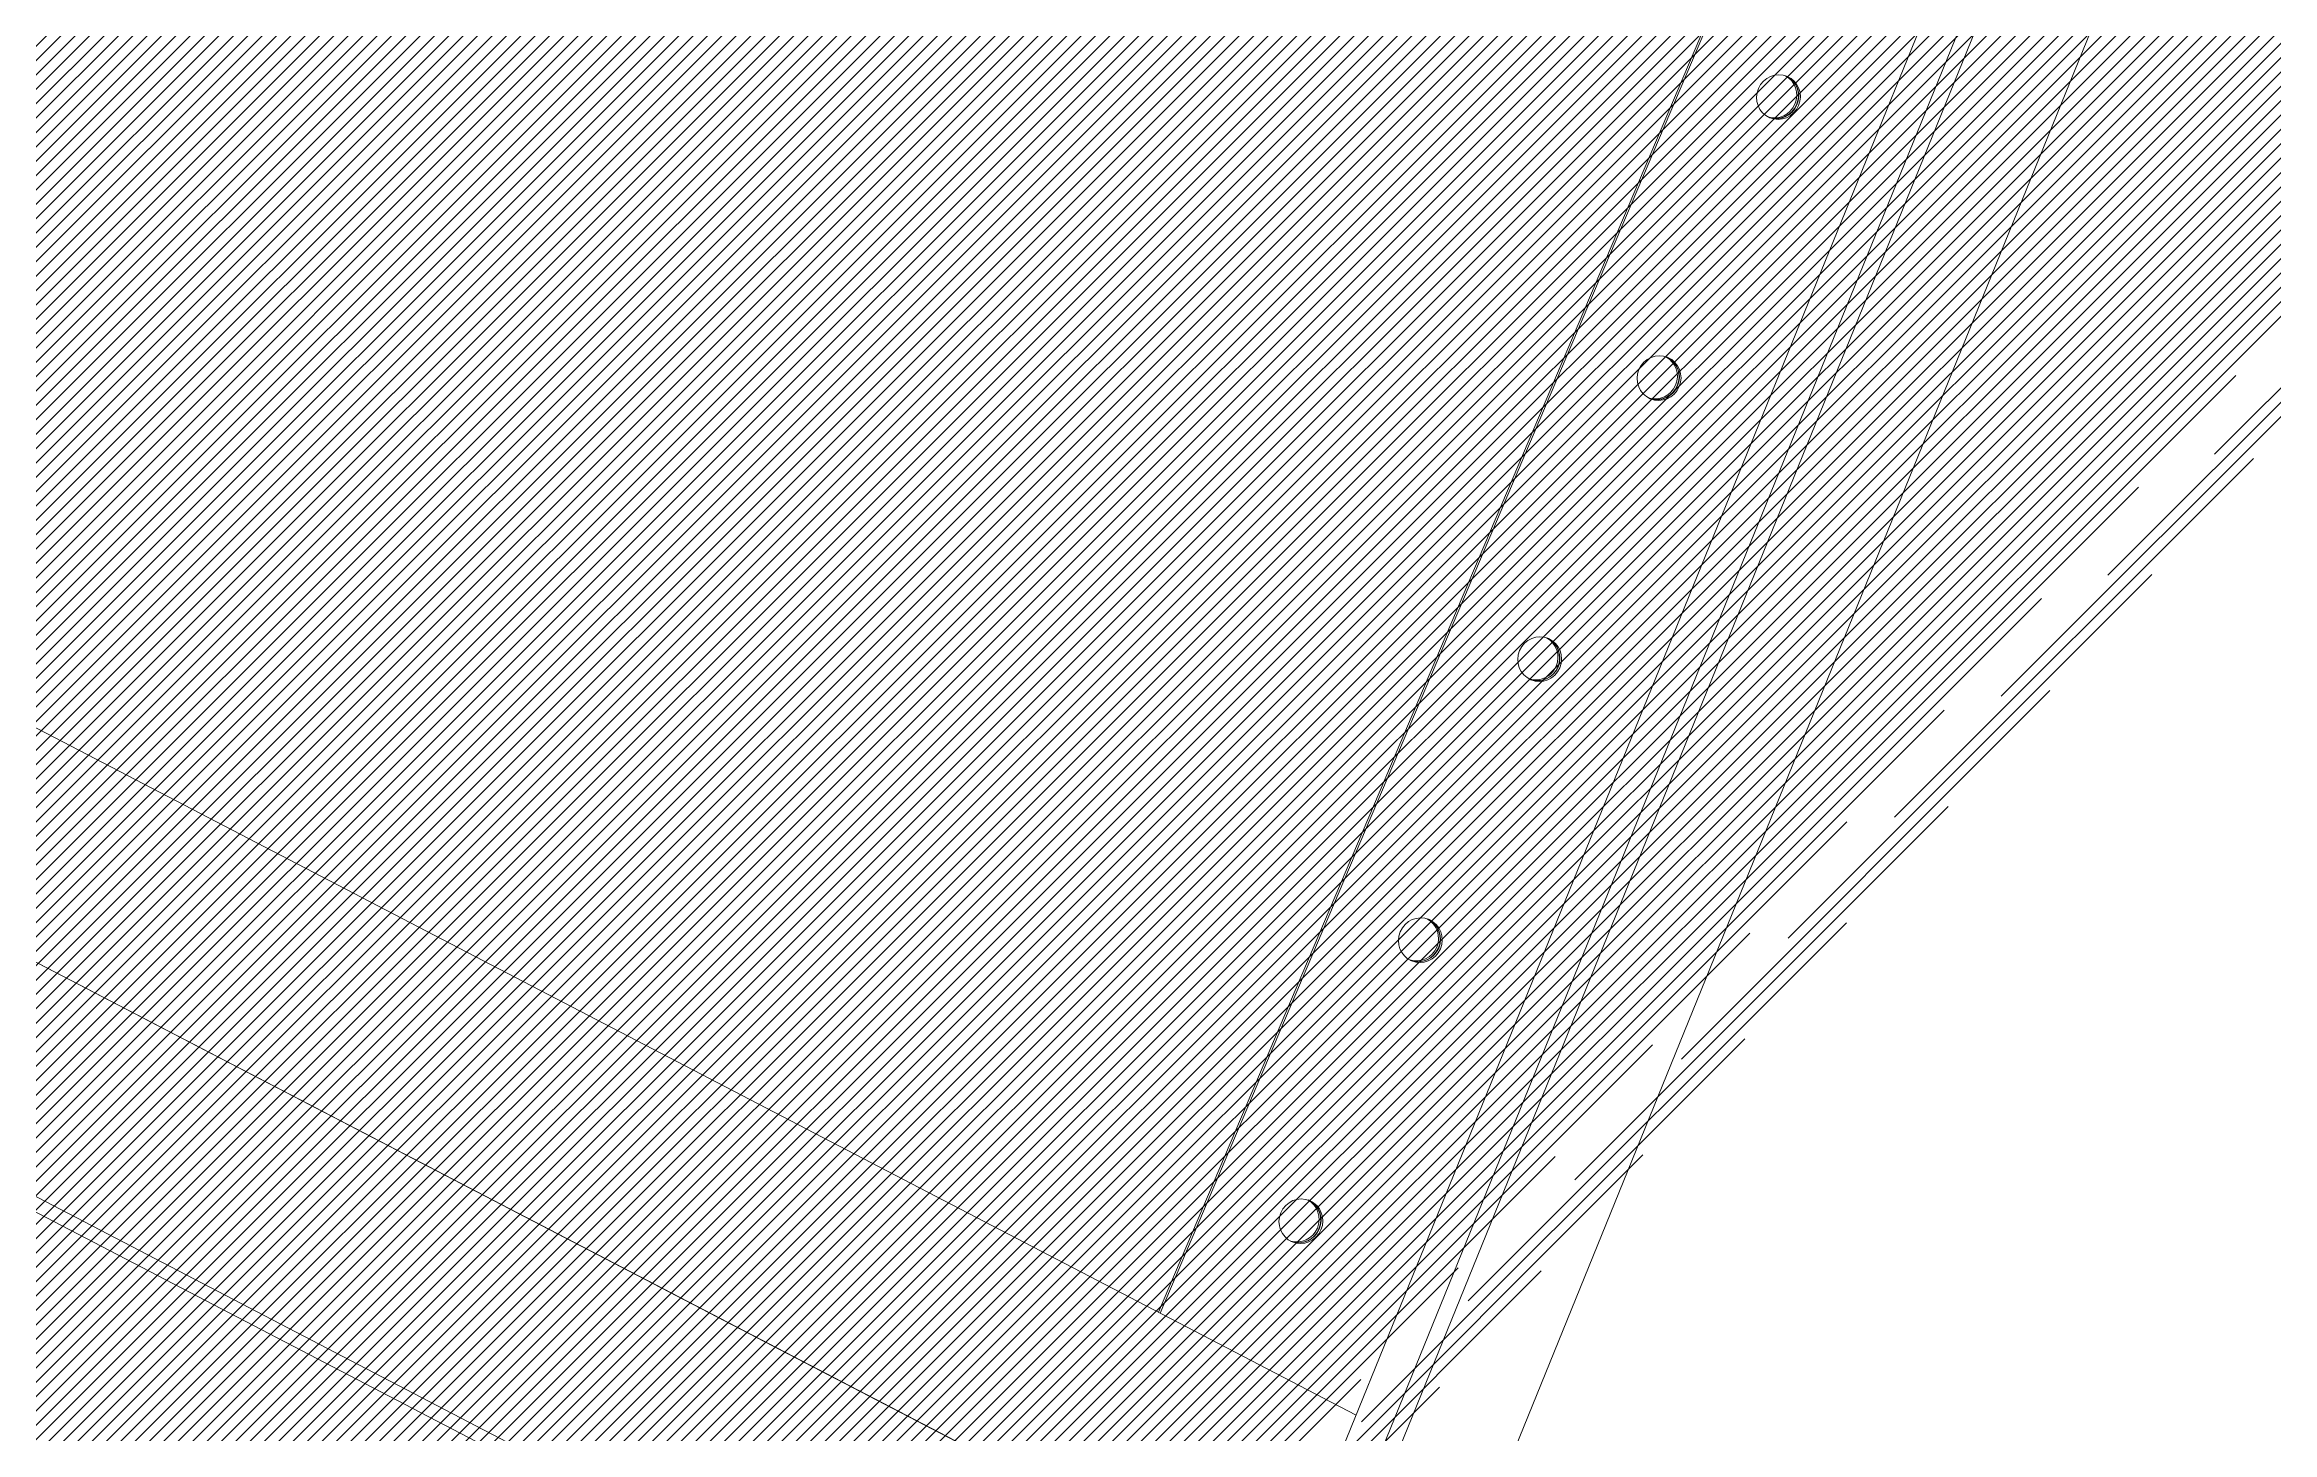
# Model space of a CAD drawing. Header units: millimetres. Extents: x -272986 to 200319, y -34579 to 49604.
# Drawn here: x 12630 to 13326, y 35831 to 36265 of the extents above; entities that cross this region are included whole.
import ezdxf

# ---------------------------------------------------------------- set-up
doc = ezdxf.new("R2010")
doc.units = ezdxf.units.MM
doc.linetypes.add('HIDDEN2', pattern=[4.762499999999999, 3.175, -1.5875])
doc.layers.get('Defpoints').update_dxf_attribs({"color": 9})
for name, color, linetype in [('X 0001 M', 7, 'Continuous'), ('X 1001 M', 8, 'HIDDEN2'), ('X 3001 D', 5, 'Continuous')]:
    doc.layers.add(name, color=color, linetype=linetype)
doc.layers.add('X 5999 H', color=7, linetype='Continuous', true_color=0xffffff)
doc.styles.add('BIT STD. 2.5', font='isocpeur.ttf', dxfattribs={"height": 2.5})
doc.dimstyles.new('BIT STD. 2.5', dxfattribs={"dimtxt": 2.5, "dimasz": 2.5, "dimexe": 1, "dimexo": 0.75, "dimgap": 1, "dimtad": 1, "dimdec": 0, "dimdsep": 46, "dimtxsty": 'BIT STD. 2.5', "dimcen": 0, "dimadec": 0, "dimazin": 0, "dimtfac": 1, "dimtdec": 0, "dimtmove": 0, "dimatfit": 3, "dimfxl": 1, "dimtfill": 1, "dimlwd": -1, "dimlwe": -1, "dimarcsym": 0})

# ---------------------------------------------------------------- blocks, each defined once
blk = doc.blocks.new('A$C89218876')
at = {"layer": 'X 1001 M', "linetype": 'Continuous', "lineweight": 0}
for p, q in [((3054.799368913031, 5060.645828474871), (2223.138322952938, 5468.011292647112)), ((2161.61870354932, 5442.67765530938), (3032.797123497039, 5015.955731584869)), ((3037.180591290948, 5026.589117398895), (2212.862904426416, 5430.357646376095)), ((2215.019294290079, 5434.720322206964), (3039.336981154614, 5030.951793229764)), ((2934.000326130998, 4987.184073186232), (2252.705494554259, 5334.3211284836)), ((2266.534312093969, 5327.906165186887), (2934.295076254828, 4987.665061673082)), ((1826.346974061293, 3179.658081857503), (2970.369949211556, 5046.533903970507)), ((1883.828198978172, 3149.056660113166), (3024.58488294877, 5010.602379453969)), ((1883.828198978073, 3149.056660113215), (3024.584882948679, 5010.602379454036)), ((1933.405095034301, 3105.556545981957), (3077.834624720686, 4973.095804800629)), ((2602.204639291369, 4188.734825103409), (3051.605682512061, 4922.110819920497))]:
    blk.add_line(p, q, dxfattribs=at)
at = {"layer": 'X 1001 M', "linetype": 'Continuous', "lineweight": 0, "extrusion": (0, 0, -1)}
for centre, major_axis, ratio, start_param, end_param in [((2568.581768959477, 5206.812131625058), (6.237045669318576, -3.177933498176825), 0.9743700647852345, -3.141592653589813, 3.141592653589773), ((2568.275392034746, 5206.21083305393), (-6.237045669318571, 3.177933498176841), 0.9743700647852344, 0.04949195747345745, 3.092100696108348), ((2653.617933325884, 5163.484041752981), (6.237045669318576, -3.177933498176825), 0.9743700647852345, -3.141592653589813, 3.141592653589773), ((2653.311556401153, 5162.882743181854), (-6.237045669318584, 3.177933498176848), 0.9743700647852344, 0.04949195747342421, 3.092100696108294), ((2738.654097692292, 5120.155951880906), (6.237045669318576, -3.177933498176825), 0.9743700647852345, -3.141592653589813, 3.141592653589773), ((2738.347720767561, 5119.554653309779), (-6.237045669318576, 3.177933498176835), 0.9743700647852342, 0.04949195747345857, 3.092100696108328), ((2823.690262058699, 5076.827862008831), (6.237045669318576, -3.177933498176825), 0.9743700647852345, -3.141592653589813, 3.141592653589773), ((2823.383885133968, 5076.226563437704), (-6.237045669318588, 3.177933498176835), 0.9743700647852342, 0.04949195747405475, 3.092100696108929), ((2908.726426425106, 5033.499772136754), (6.237045669318576, -3.177933498176825), 0.9743700647852345, -3.141592653589813, 3.141592653589773), ((2908.420049500375, 5032.898473565627), (-6.237045669318581, 3.177933498176853), 0.9743700647852344, 0.04949195747405186, 3.09210069610879)]:
    blk.add_ellipse(centre, major_axis=major_axis, ratio=ratio, start_param=start_param, end_param=end_param, dxfattribs=at)
at = {"layer": 'X 1001 M', "linetype": 'Continuous', "lineweight": 0}
for centre, major_axis, ratio, start_param, end_param in [((2568.326454855531, 5206.311049482449), (6.237045669318599, -3.177933498176823), 0.9743700647852345, 0.04123814987135721, 3.100354503720248), ((2568.0200779308, 5205.709750911323), (6.237045669318602, -3.177933498176834), 0.9743700647852344, 0.09082303030298089, 3.050769623291412), ((2653.056242297207, 5162.381661039246), (6.237045669318568, -3.177933498176829), 0.9743700647852345, 0.09082303030283422, 3.05076962329154), ((2653.362619221938, 5162.982959610374), (6.237045669318562, -3.177933498176818), 0.9743700647852341, 0.04123814987046512, 3.100354503719617), ((2738.092406663614, 5119.053571167169), (6.2370456693186, -3.177933498176841), 0.9743700647852345, 0.09082303030298217, 3.05076962329141), ((2738.398783588345, 5119.654869738297), (6.237045669318563, -3.177933498176817), 0.974370064785234, 0.04123814987046486, 3.100354503719356), ((2823.128571030018, 5075.725481295094), (6.237045669318578, -3.177933498176833), 0.9743700647852345, 0.09082303030226463, 3.050769623290709), ((2823.434947954753, 5076.326779866222), (6.237045669318561, -3.177933498176825), 0.9743700647852342, 0.04123814986962756, 3.100354503718779), ((2908.164735396425, 5032.397391423019), (6.237045669318584, -3.177933498176833), 0.9743700647852344, 0.09082303030226438, 3.050769623290567), ((2908.47111232116, 5032.998689994147), (6.237045669318571, -3.177933498176845), 0.9743700647852342, 0.04123814986989989, 3.100354503718791)]:
    blk.add_ellipse(centre, major_axis=major_axis, ratio=ratio, start_param=start_param, end_param=end_param, dxfattribs=at)
blk = doc.blocks.new('*D199')
at = {"layer": 'Defpoints', "color": 0, "transparency": 16777216}
for p in [(7798.500000000004, 48049.6266134193), (13298.73009767515, 32947.91523915234), (13433.78749288179, 32812.85784394571), (7798.500000000005, 28976.69833391263), (10442.97395414159, 28578.83418067859)]:
    blk.add_point(p, dxfattribs=at)
at = {"layer": 'X 3001 D', "color": 0, "transparency": 16777216}
for p, q in [((13465.60729803519, 32781.03803879231), (15065.76360887852, 31180.88172794907)), ((7798.500000000009, 28931.69833391263), (7798.500000000005, 28170.68257981101))]:
    blk.add_line(p, q, dxfattribs=at)
blk.add_arc((7798.500000000004, 38448.14533682715), 10217.46275701613, 270.8411524771072, 314.1588475228945, dxfattribs=at)
for points in [[(14898.9480455206, 31135.83049339961), (14934.04291065631, 31100.21658542665), (15023.33720200733, 31223.30813482026)], [(7948.679468218535, 28206.78430946359), (7948.312449508589, 28256.78296241811), (7798.500000000002, 28230.68257981101)]]:
    blk.add_solid(points, dxfattribs=at)
at = {"layer": 'X 3001 D', "color": 0, "transparency": 16777216, "insert": (14404.54209814488, 30831.3797954061), "char_height": 150, "attachment_point": 5, "rotation": 40.93519081505226, "style": 'BIT STD. 2.5', "bg_fill": 3, "box_fill_scale": 1.1, "bg_fill_color": 256, "bg_fill_true_color": 13158600, "bg_fill_transparency": 0}
blk.add_mtext('45° - {\\C7;D02}', dxfattribs=at)
blk = doc.blocks.new('*D207')
at = {"layer": 'Defpoints', "color": 0, "transparency": 16777216}
for p in [(-1697.652812223383, 38448.1453368331), (18712.73677971439, 38448.14533683308), (-1494.548231680183, 37361.94378016468), (629.7756534943219, 35838.94305704558), (308.4007771855395, 35721.97216802819)]:
    blk.add_point(p, dxfattribs=at)
at = {"layer": 'X 3001 D', "color": 0, "transparency": 16777216}
blk.add_line((266.1146092501731, 35706.58126157853), (-1049.939153341573, 35227.5768653011), dxfattribs=at)
blk.add_arc((7798.499999999931, 38448.14533683309), 9356.312268091622, 180.9185733356454, 199.0814266643548, dxfattribs=at)
for points in [[(-1581.609068072472, 38297.94975663623), (-1531.610674496145, 38298.35055557202), (-1557.812268091689, 38448.1453368331)], [(-1020.168984496206, 35397.82059728082), (-1067.289187300493, 35381.09676734619), (-993.5575960944161, 35248.09807390065)]]:
    blk.add_solid(points, dxfattribs=at)
at = {"layer": 'X 3001 D', "color": 0, "transparency": 16777216, "insert": (-1094.55627806037, 36009.88733002915), "char_height": 150, "attachment_point": 5, "rotation": 285.3323221339503, "style": 'BIT STD. 2.5', "bg_fill": 3, "box_fill_scale": 1.1, "bg_fill_color": 256, "bg_fill_true_color": 13158600, "bg_fill_transparency": 0}
blk.add_mtext('20° - {\\C7;N01}', dxfattribs=at)
blk = doc.blocks.new('*D367')
at = {"layer": 'Defpoints', "color": 0, "transparency": 16777216}
for p in [(7798.500000000009, 48049.62661341929), (9661.479727957138, 47470.56462534703), (12368.45514613393, 44974.71766954121), (7798.500000030255, 38448.14533673238), (7798.500000000011, 29039.70000823381)]:
    blk.add_point(p, dxfattribs=at)
at = {"layer": 'X 3001 D', "color": 0, "transparency": 16777216}
blk.add_line((12394.26608576973, 45011.57951153421), (13117.1303001415, 46043.93659843447), dxfattribs=at)
blk.add_arc((7798.500000000009, 38448.14533668919), 9212.748953874961, 55.93288788216472, 89.06711211783517, dxfattribs=at)
for points in [[(7948.291507042128, 47634.67398511103), (7948.6985516733, 47684.67232823026), (7798.500000000024, 47660.89429056415)], [(12973.31878541598, 46100.41565395435), (12944.97434538793, 46059.22593776818), (13082.71571396044, 45994.78747577713)]]:
    blk.add_solid(points, dxfattribs=at)
at = {"layer": 'X 3001 D', "color": 0, "transparency": 16777216, "insert": (12609.81141305021, 46462.67933678869), "char_height": 150, "attachment_point": 5, "rotation": 329.0226254753644, "style": 'BIT STD. 2.5', "bg_fill": 3, "box_fill_scale": 1.1, "bg_fill_color": 256, "bg_fill_true_color": 13158600, "bg_fill_transparency": 0}
blk.add_mtext('{\\C7;N08} - 35°', dxfattribs=at)
blk = doc.blocks.new('*D368')
at = {"layer": 'Defpoints', "color": 0, "transparency": 16777216}
for p in [(7798.500000000011, 48049.6266134193), (10335.20730825332, 47913.84083295393), (13419.10516482997, 44067.48138301812), (7798.500000030248, 38448.14533673238), (7798.500000000013, 29039.70000823381)]:
    blk.add_point(p, dxfattribs=at)
at = {"layer": 'X 3001 D', "color": 0, "transparency": 16777216}
for p, q in [((7798.500000000011, 48094.6266134193), (7798.500000000015, 48307.85325048748)), ((13450.92856260212, 44099.29759514708), (14771.15348572677, 45419.2244148036))]:
    blk.add_line(p, q, dxfattribs=at)
blk.add_arc((7798.500000000013, 38448.14533670215), 9799.70791378534, 45.87054156565792, 89.12298908251194, dxfattribs=at)
for points in [[(7948.304274739658, 48221.70598925938), (7948.686939206083, 48271.704524917), (7798.500000000015, 48247.85325048749)], [(14639.40337929198, 45499.87648559462), (14604.31563808265, 45464.25555892465), (14728.72228869722, 45376.80279863165)]]:
    blk.add_solid(points, dxfattribs=at)
at = {"layer": 'X 3001 D', "color": 0, "transparency": 16777216, "insert": (14294.75234036327, 45964.67750319112), "char_height": 150, "attachment_point": 5, "rotation": 319.16439379943586, "style": 'BIT STD. 2.5', "bg_fill": 3, "box_fill_scale": 1.1, "bg_fill_color": 256, "bg_fill_true_color": 13158600, "bg_fill_transparency": 0}
blk.add_mtext('{\\C7;D01} - 45°', dxfattribs=at)
blk = doc.blocks.new('*D437')
at = {"layer": 'Defpoints', "color": 0, "transparency": 16777216}
for p in [(-1697.652812223389, 38448.14533683308), (18712.73677971438, 38448.14533683307), (14088.47147328214, 34043.85989611459, 5.156820563569529e-06), (18614.89811660113, 33782.40662531552), (15367.37651406424, 33148.36094590519, 5.156824802691937e-06)]:
    blk.add_point(p, dxfattribs=at)
at = {"layer": 'X 3001 D', "color": 0, "transparency": 16777216}
for p, q in [((18757.73677971438, 38448.14533683307), (19638.29566634971, 38448.14533683306)), ((15404.23835605725, 33122.55000626941), (17497.09282405513, 31657.11753140243))]:
    blk.add_line(p, q, dxfattribs=at)
blk.add_arc((7798.499999992413, 38448.14533683307), 11779.79566635729, 325.7295903287309, 359.2704096712876, dxfattribs=at)
for points in [[(19552.34114800733, 38298.30754794917), (19602.34013458278, 38297.98920626429), (19578.29566634971, 38448.14533683306)], [(17553.76579497261, 31800.74147849837), (17512.62642961779, 31829.1589487975), (17447.94370139778, 31691.53211758347)]]:
    blk.add_solid(points, dxfattribs=at)
at = {"layer": 'X 3001 D', "color": 0, "transparency": 16777216, "insert": (18904.33901499743, 34946.48774591899), "char_height": 150, "attachment_point": 5, "rotation": 72.50000000000921, "style": 'BIT STD. 2.5', "bg_fill": 3, "box_fill_scale": 1.1, "bg_fill_color": 256, "bg_fill_true_color": 13158600, "bg_fill_transparency": 0}
blk.add_mtext('35°', dxfattribs=at)

msp = doc.modelspace()

# ---------------------------------------------------------------- hatches: boundary and pattern name
at = {"layer": 'X 5999 H'}
h = msp.add_hatch(dxfattribs=at)
h.set_pattern_fill('ANSI31', color=9)
h.set_pattern_definition([(45, (25000, 0), (-2.245064030267288, 2.245064030267288), [])])
edge = h.paths.add_edge_path()
edge.add_arc((7798.495709340539, 38448.14022343156), 7825.604719989263, 2.5931019493610847, 94.99996544218982, ccw=False)
edge.add_line((15616.08719766553, 38802.19185128674), (15658.44324566444, 38804.11004727978))
edge.add_arc((7798.49570953186, 38448.14022323), 7825.604719789878, 274.9544870486653, 357.3991416812109)
edge.add_line((15616.03919657416, 38093.03029855866), (15658.3937445236, 38091.10627736974))
edge.add_arc((7798.497359975252, 38448.13677386827), 7868.001140776875, 274.9544772441851, 357.39916567125465, ccw=False)
edge.add_arc((7798.49533508634, 38448.14003367921), 7868.004563266586, 2.593102689917272, 274.9516218145841)
edge.add_arc((7798.495709750798, 38448.14022345812), 7825.604719998234, 2.599526489034937, 274.95161897712)

# ---------------------------------------------------------------- linework, layer by layer
msp.add_lwpolyline([(8474.349265823643, 30651.77496749414, 0.3760976755569247), (15616.03919657416, 38093.03029855866), (15658.3937445236, 38091.10627736974, -0.3760978438709941), (8478.011115840709, 30609.53339017448)], format="xyb")
msp.add_circle((7798.500000000007, 38448.14533683308), 7798.5)
at = {"layer": 'X 0001 M', "linetype": 'Continuous'}
for centre, radius, start, end in [((7798.49533508634, 38448.14003367921), 7868.004563266586, 2.593102689917272, 274.9516218145841), ((7798.495709750798, 38448.14022345812), 7825.604719998234, 2.599526489034937, 274.95161897712)]:
    msp.add_arc(centre, radius, start, end, dxfattribs=at)

# ---------------------------------------------------------------- block references
at = {"layer": 'X 1001 M', "rotation": 273.9910714243701}
msp.add_blockref('A$C89218876', (7798.500000130947, 38448.14533676262), dxfattribs=at)

# ---------------------------------------------------------------- next in the draw order: dimensions: what is measured, and where the dimension line sits
at = {"layer": 'X 3001 D'}
dim = msp.add_angular_dim_2l(base=(10442.97395414159, 28578.83418067859), line1=((7798.500000000007, 28976.69833391263), (7798.500000000004, 48049.6266134193)), line2=((13298.73009767515, 32947.91523915234), (13433.78749288179, 32812.85784394571)), text='<> - {\\C7;D02}', dimstyle='BIT STD. 2.5', override={"dimscale": 0, "dimjust": 2}, dxfattribs=at)
dim.commit()
dim.dimension.update_dxf_attribs({"geometry": '*D199', "text_midpoint": (14493.0319915258, 30729.35096170292), "dimtype": 162})

# ---------------------------------------------------------------- next in the draw order: dimensions: what is measured, and where the dimension line sits
dim = msp.add_angular_dim_2l(base=(-1494.548231680183, 37361.94378016468), line1=((629.7756534943212, 35838.94305704557), (308.4007771855402, 35721.97216802819)), line2=((18712.73677971439, 38448.14533683308), (-1697.652812223382, 38448.14533683309)), text='<> - {\\C7;N01}', dimstyle='BIT STD. 2.5', override={"dimscale": 0}, dxfattribs=at)
dim.commit()
dim.dimension.update_dxf_attribs({"geometry": '*D207', "text_midpoint": (-1224.806208923999, 35974.17599222985), "dimtype": 162})

# ---------------------------------------------------------------- next in the draw order: dimensions: what is measured, and where the dimension line sits
dim = msp.add_angular_dim_2l(base=(9661.479727957138, 47470.56462534703), line1=((7798.500000030253, 38448.14533673238), (12368.45514613393, 44974.71766954122)), line2=((7798.500000000012, 48049.6266134193), (7798.500000000012, 29039.70000823381)), text='{\\C7;N08} - <>', dimstyle='BIT STD. 2.5', override={"dimscale": 0, "dimjust": 1}, dxfattribs=at)
dim.commit()
dim.dimension.update_dxf_attribs({"geometry": '*D367', "text_midpoint": (12540.29772967108, 46346.8855892871), "dimtype": 162})

# ---------------------------------------------------------------- next in the draw order: dimensions: what is measured, and where the dimension line sits
dim = msp.add_angular_dim_2l(base=(10335.20730825332, 47913.84083295393), line1=((7798.500000030253, 38448.14533673238), (13419.10516482996, 44067.48138301813)), line2=((7798.500000000012, 48049.6266134193), (7798.500000000012, 29039.70000823381)), text='{\\C7;D01} - <>', dimstyle='BIT STD. 2.5', override={"dimscale": 0, "dimjust": 1}, dxfattribs=at)
dim.commit()
dim.dimension.update_dxf_attribs({"geometry": '*D368', "text_midpoint": (14206.43991476827, 45862.49502121439), "dimtype": 162})

# ---------------------------------------------------------------- next in the draw order: dimensions: what is measured, and where the dimension line sits
dim = msp.add_angular_dim_2l(base=(18614.89811660113, 33782.40662531552), line1=((14088.47147328214, 34043.8598961146, 5.156820563569529e-06), (15367.37651406424, 33148.36094590519, 5.156824802691937e-06)), line2=((18712.73677971438, 38448.14533683307), (-1697.652812223387, 38448.14533683308)), dimstyle='BIT STD. 2.5', dxfattribs=at)
dim.commit()
dim.dimension.update_dxf_attribs({"geometry": '*D437', "text_midpoint": (18904.33901499742, 34946.48774591899)})

doc.saveas('drawing.dxf')
